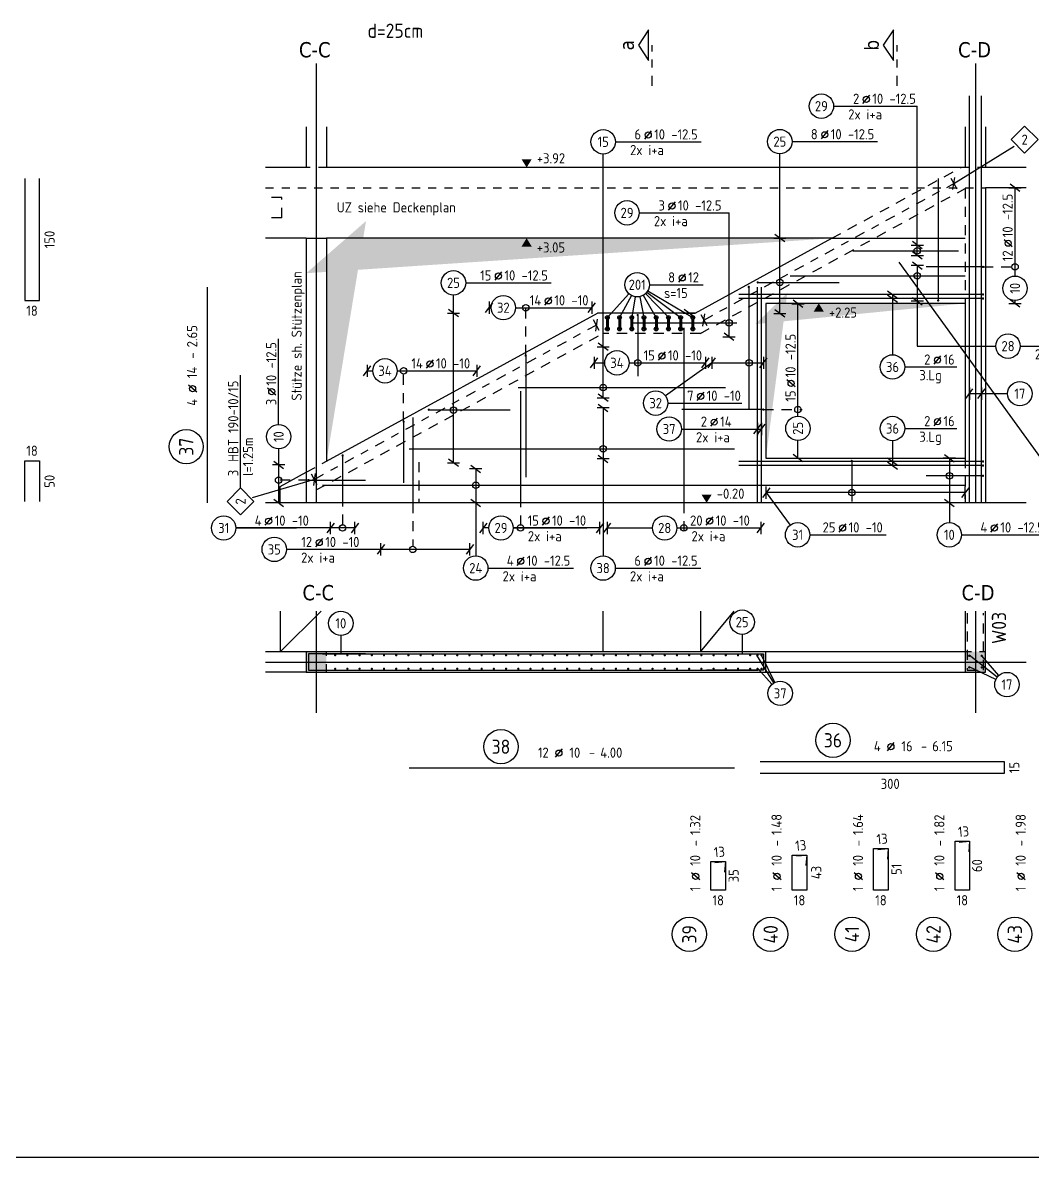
# Model space of a CAD drawing. Extents: x 399 to 532, y -4 to 185.
# Drawn here: x 444.34 to 456.75, y 22.05 to 35.99 of the extents above; entities that cross this region are included whole.
import ezdxf
from ezdxf.enums import TextEntityAlignment as Align

# ---------------------------------------------------------------- set-up
doc = ezdxf.new("R2010")
doc.units = 0
doc.header["$LTSCALE"] = 0.5
doc.header["$MEASUREMENT"] = 0
for name, pattern in [('AUSGEZOGEN', [1000.01, 1000, 0.01]), ('DASHDOTSMALL', [1.05, 0.5, -0.25, 0.05, -0.25]), ('DOT', [0.175, 0.05, -0.125]), ('HIDDEN', [0.375, 0.25, -0.125]), ('STRICHPUNKT2', [0.55, 0.25, -0.125, 0.05, -0.125]), ('VERDECKT', [0.375, 0.25, -0.125])]:
    doc.linetypes.add(name, pattern=pattern)
for name, color, linetype in [('0_H10', 13, 'CONTINUOUS'), ('ACHSEN', 7, 'CONTINUOUS'), ('AFU', 9, 'CONTINUOUS'), ('BET-ANS', 7, 'CONTINUOUS'), ('BETON', 7, 'CONTINUOUS'), ('Decke', 7, 'CONTINUOUS'), ('DRUEBER', 7, 'CONTINUOUS'), ('HBT', 7, 'CONTINUOUS'), ('koten', 7, 'CONTINUOUS'), ('MASSE', 7, 'CONTINUOUS'), ('RND', 7, 'CONTINUOUS'), ('SCHATTEN', 253, 'CONTINUOUS'), ('SCHNITTE', 7, 'CONTINUOUS'), ('Sturz', 7, 'CONTINUOUS'), ('TEXT', 7, 'CONTINUOUS'), ('Treppe', 7, 'CONTINUOUS'), ('UZ', 7, 'CONTINUOUS'), ('VERDECKT', 7, 'CONTINUOUS')]:
    doc.layers.add(name, color=color, linetype=linetype)
doc.layers.add('ANSICHTSFENSTER', color=7, linetype='CONTINUOUS', plot=False)
doc.styles.add('HELV', font='tahoma.ttf')
doc.styles.get("Standard").update_dxf_attribs({"font": 'iso'})
doc.styles.add('TXT', font='isocp.shx')
doc.linetypes.add('AFU_50K', pattern='A,0.15,["/",Standard,S=0.2,R=0,X=-0.01,Y=-0.1],0.07,["/",Standard,S=0.2,R=0,X=-0.01,Y=-0.1],0.15', length=0.37)
doc.linetypes.add('AFU_50L', pattern='A,0.75,["/",Standard,S=0.2,R=0,X=-0.01,Y=-0.1],0.07,["/",Standard,S=0.2,R=0,X=-0.01,Y=-0.1],0.75', length=1.57)

# ---------------------------------------------------------------- blocks, each defined once
blk = doc.blocks.new('okrd_u')
at = {"layer": 'koten', "color": 7, "linetype": 'Continuous'}
blk.add_solid([(-0.125, -0.202), (0.125, -0.202), (0, 0)], dxfattribs=at)
at = {"layer": 'koten', "style": 'TXT'}
blk.add_attdef('OKRD', (0.25, -0.35), '', height=0.25, dxfattribs=at)
blk = doc.blocks.new('okrd_o')
at = {"layer": 'koten', "color": 7, "linetype": 'Continuous'}
blk.add_solid([(-0.125, 0.202), (0.125, 0.202), (0, 0)], dxfattribs=at)
at = {"layer": 'koten', "style": 'TXT'}
blk.add_attdef('OKRD', (0.25, 0.1), '', height=0.25, dxfattribs=at)
blk = doc.blocks.new('SCHN-2')
at = {"layer": 'SCHNITTE', "color": 6, "linetype": 'Continuous'}
blk.add_lwpolyline([(0.378, 0.088), (0, 0.34), (-0.378, 0.088)], close=True, dxfattribs=at)
at = {"layer": 'SCHNITTE', "color": 1, "linetype": 'DASHDOTSMALL', "style": 'HELV'}
blk.add_attdef('SCHN-2', text='', height=0.35, dxfattribs=at).set_placement((0, 0.45), align=Align.CENTER)
blk = doc.blocks.new('lei_gre')
at = {"layer": 'RND', "color": 7, "linetype": 'Continuous'}
for p, q in [((-0.09, -0.12), (0.09, 0.12)), ((0, 0.15), (0, -0.15))]:
    blk.add_line(p, q, dxfattribs=at)
blk = doc.blocks.new('RND_HIN')
at = {"layer": 'RND', "color": 7, "linetype": 'Continuous'}
blk.add_circle((0, 0), 0.3, dxfattribs=at)
at = {"layer": 'RND', "color": 7, "linetype": 'Continuous', "style": 'TXT'}
blk.add_attdef('POSI', text='', height=0.25, dxfattribs=at).set_placement((0, 0), align=Align.MIDDLE)
blk = doc.blocks.new('RND_LEI')
at = {"layer": 'RND', "color": 7, "linetype": 'Continuous'}
blk.add_line((1.022, 0.066), (1.19, 0.27), dxfattribs=at)
for centre, radius in [((0, 0), 0.3), ((1.106, 0.168), 0.075)]:
    blk.add_circle(centre, radius, dxfattribs=at)
at = {"layer": 'RND', "color": 7, "linetype": 'Continuous', "style": 'TXT'}
blk.add_attdef('ANZ', text='', height=0.25, dxfattribs=at).set_placement((0.931, 0.057), align=Align.RIGHT)
for tag, p in [('DUM', (1.253, 0.057)), ('ABSTD', (1.674, 0.057)), ('POSTXT', (0.374, -0.327))]:
    blk.add_attdef(tag, p, '', height=0.25, dxfattribs=at)
blk.add_attdef('POSL', text='', height=0.25, dxfattribs=at).set_placement((0, 0), align=Align.MIDDLE)
blk = doc.blocks.new('RND_AUSZ')
at = {"layer": 'RND', "color": 7, "linetype": 'Continuous'}
blk.add_line((1.341, 0.262), (1.509, 0.466), dxfattribs=at)
at = {"layer": 'RND', "color": 1, "linetype": 'Continuous'}
blk.add_circle((0, 0.52), 0.42, dxfattribs=at)
at = {"layer": 'RND', "color": 7, "linetype": 'Continuous'}
blk.add_circle((1.425, 0.364), 0.075, dxfattribs=at)
at = {"layer": 'RND', "color": 7, "linetype": 'Continuous', "style": 'TXT'}
blk.add_text('-', height=0.25, dxfattribs=at).set_placement((2.163, 0.25))
at = {"layer": 'RND', "color": 1, "linetype": 'Continuous', "style": 'TXT'}
blk.add_attdef('POS', text='', height=0.35, dxfattribs=at).set_placement((0, 0.52), align=Align.MIDDLE)
at = {"layer": 'RND', "color": 7, "linetype": 'Continuous', "style": 'TXT'}
for tag, p in [('WIEOFT', (-0.536, 0.25)), ('STK', (1.174, 0.25))]:
    blk.add_attdef(tag, text='', height=0.25, dxfattribs=at).set_placement(p, align=Align.RIGHT)
for tag, p in [('DS', (1.683, 0.25)), ('LANG', (2.441, 0.25)), ('TEXT', (3.669, 0.25))]:
    blk.add_attdef(tag, p, '', height=0.25, dxfattribs=at)
blk = doc.blocks.new('HBT_LEI')
at = {"layer": 'HBT', "color": 7, "linetype": 'Continuous'}
blk.add_lwpolyline([(-0.33, 0), (0, 0.33), (0.33, 0), (0, -0.33)], close=True, dxfattribs=at)
at = {"layer": 'HBT', "color": 7, "linetype": 'Continuous', "style": 'TXT'}
blk.add_attdef('STKH', text='', height=0.25, dxfattribs=at).set_placement((0.776, 0.055), align=Align.RIGHT)
at = {"layer": 'HBT', "style": 'TXT'}
for tag, p in [('ARTH', (0.973, 0.055)), ('TEXTH', (0.415, -0.309))]:
    blk.add_attdef(tag, p, '', height=0.25, dxfattribs=at)
at = {"layer": 'HBT', "color": 7, "linetype": 'Continuous', "style": 'TXT'}
blk.add_attdef('POSH', text='', height=0.25, dxfattribs=at).set_placement((0, -0.126), align=Align.CENTER)

msp = doc.modelspace()

# ---------------------------------------------------------------- hatches: boundary and pattern name
at = {"layer": '0_H10', "linetype": 'AUSGEZOGEN'}
h = msp.add_hatch(color=256, dxfattribs=at)
h.paths.add_polyline_path([(455.9211, 28.0131), (456.1711, 28.0131), (456.1711, 28.2631), (455.9211, 28.2631)])
h.paths.add_polyline_path([(447.8211, 28.0131), (448.0711, 28.0131), (448.0711, 28.2631), (447.8211, 28.2631)])
at = {"layer": 'RND', "linetype": 'AUSGEZOGEN'}
h = msp.add_hatch(dxfattribs=at)
h.set_pattern_fill('ANSI32', color=1, scale=0.05, style=0, double=1)
h.set_pattern_definition([(45, (323.393535, 112.581241), (-0.0132582521, 0.0132582521), []), (45, (323.402373, 112.581241), (-0.0132582521, 0.0132582521), [])])
edge = h.paths.add_edge_path()
edge.add_arc((451.523, 32.3696), 0.01, -180, 0, ccw=False)
edge.add_line((451.513, 32.3696), (451.513, 32.3687))
edge.add_arc((451.523, 32.3695), 0.01, -4.63522, 184.63522, ccw=False)
edge.add_line((451.533, 32.3687), (451.533, 32.3696))
edge = h.paths.add_edge_path()
edge.add_arc((451.523, 32.3695), 0.01, 355.36478, 544.63522)
edge.add_line((451.513, 32.3687), (451.513, 32.2504))
edge.add_arc((451.523, 32.2296), 0.0231, 64.36999, 115.63001, ccw=False)
edge.add_line((451.533, 32.2504), (451.533, 32.3687))
edge = h.paths.add_edge_path()
edge.add_arc((451.523, 32.2296), 0.0231, 64.36999, 115.63001)
edge.add_line((451.513, 32.2504), (451.513, 32.2296))
edge.add_arc((451.523, 32.2296), 0.01, 0, 180, ccw=False)
edge.add_line((451.533, 32.2296), (451.533, 32.2504))
h = msp.add_hatch(dxfattribs=at)
h.set_pattern_fill('ANSI32', color=1, scale=0.05, style=0, double=1)
h.set_pattern_definition([(45, (323.543535, 112.581241), (-0.0132582521, 0.0132582521), []), (45, (323.552373, 112.581241), (-0.0132582521, 0.0132582521), [])])
edge = h.paths.add_edge_path()
edge.add_arc((451.673, 32.3696), 0.01, -180, 0, ccw=False)
edge.add_line((451.663, 32.3696), (451.663, 32.3687))
edge.add_arc((451.673, 32.3695), 0.01, -4.63522, 184.63522, ccw=False)
edge.add_line((451.683, 32.3687), (451.683, 32.3696))
edge = h.paths.add_edge_path()
edge.add_arc((451.673, 32.3695), 0.01, 355.36478, 544.63522)
edge.add_line((451.663, 32.3687), (451.663, 32.2504))
edge.add_arc((451.673, 32.2296), 0.0231, 64.36999, 115.63001, ccw=False)
edge.add_line((451.683, 32.2504), (451.683, 32.3687))
edge = h.paths.add_edge_path()
edge.add_arc((451.673, 32.2296), 0.0231, 64.36999, 115.63001)
edge.add_line((451.663, 32.2504), (451.663, 32.2296))
edge.add_arc((451.673, 32.2296), 0.01, 0, 180, ccw=False)
edge.add_line((451.683, 32.2296), (451.683, 32.2504))
h = msp.add_hatch(dxfattribs=at)
h.set_pattern_fill('ANSI32', color=1, scale=0.05, style=0, double=1)
h.set_pattern_definition([(45, (323.693535, 112.581241), (-0.0132582521, 0.0132582521), []), (45, (323.702373, 112.581241), (-0.0132582521, 0.0132582521), [])])
edge = h.paths.add_edge_path()
edge.add_arc((451.823, 32.3696), 0.01, -180, 0, ccw=False)
edge.add_line((451.813, 32.3696), (451.813, 32.3687))
edge.add_arc((451.823, 32.3695), 0.01, -4.63522, 184.63522, ccw=False)
edge.add_line((451.833, 32.3687), (451.833, 32.3696))
edge = h.paths.add_edge_path()
edge.add_arc((451.823, 32.3695), 0.01, 355.36478, 544.63522)
edge.add_line((451.813, 32.3687), (451.813, 32.2504))
edge.add_arc((451.823, 32.2296), 0.0231, 64.36999, 115.63001, ccw=False)
edge.add_line((451.833, 32.2504), (451.833, 32.3687))
edge = h.paths.add_edge_path()
edge.add_arc((451.823, 32.2296), 0.0231, 64.36999, 115.63001)
edge.add_line((451.813, 32.2504), (451.813, 32.2296))
edge.add_arc((451.823, 32.2296), 0.01, 0, 180, ccw=False)
edge.add_line((451.833, 32.2296), (451.833, 32.2504))
h = msp.add_hatch(dxfattribs=at)
h.set_pattern_fill('ANSI32', color=1, scale=0.05, style=0, double=1)
h.set_pattern_definition([(45, (323.843535, 112.581241), (-0.0132582521, 0.0132582521), []), (45, (323.852373, 112.581241), (-0.0132582521, 0.0132582521), [])])
edge = h.paths.add_edge_path()
edge.add_arc((451.973, 32.3696), 0.01, -180, 0, ccw=False)
edge.add_line((451.963, 32.3696), (451.963, 32.3687))
edge.add_arc((451.973, 32.3695), 0.01, -4.63522, 184.63522, ccw=False)
edge.add_line((451.983, 32.3687), (451.983, 32.3696))
edge = h.paths.add_edge_path()
edge.add_arc((451.973, 32.3695), 0.01, 355.36478, 544.63522)
edge.add_line((451.963, 32.3687), (451.963, 32.2504))
edge.add_arc((451.973, 32.2296), 0.0231, 64.36999, 115.63001, ccw=False)
edge.add_line((451.983, 32.2504), (451.983, 32.3687))
edge = h.paths.add_edge_path()
edge.add_arc((451.973, 32.2296), 0.0231, 64.36999, 115.63001)
edge.add_line((451.963, 32.2504), (451.963, 32.2296))
edge.add_arc((451.973, 32.2296), 0.01, 0, 180, ccw=False)
edge.add_line((451.983, 32.2296), (451.983, 32.2504))
h = msp.add_hatch(dxfattribs=at)
h.set_pattern_fill('ANSI32', color=1, scale=0.05, style=0, double=1)
h.set_pattern_definition([(45, (323.993535, 112.581241), (-0.0132582521, 0.0132582521), []), (45, (324.002373, 112.581241), (-0.0132582521, 0.0132582521), [])])
edge = h.paths.add_edge_path()
edge.add_arc((452.123, 32.3696), 0.01, -180, 0, ccw=False)
edge.add_line((452.113, 32.3696), (452.113, 32.3687))
edge.add_arc((452.123, 32.3695), 0.01, -4.63522, 184.63522, ccw=False)
edge.add_line((452.133, 32.3687), (452.133, 32.3696))
edge = h.paths.add_edge_path()
edge.add_arc((452.123, 32.3695), 0.01, 355.36478, 544.63522)
edge.add_line((452.113, 32.3687), (452.113, 32.2504))
edge.add_arc((452.123, 32.2296), 0.0231, 64.36999, 115.63001, ccw=False)
edge.add_line((452.133, 32.2504), (452.133, 32.3687))
edge = h.paths.add_edge_path()
edge.add_arc((452.123, 32.2296), 0.0231, 64.36999, 115.63001)
edge.add_line((452.113, 32.2504), (452.113, 32.2296))
edge.add_arc((452.123, 32.2296), 0.01, 0, 180, ccw=False)
edge.add_line((452.133, 32.2296), (452.133, 32.2504))
h = msp.add_hatch(dxfattribs=at)
h.set_pattern_fill('ANSI32', color=1, scale=0.05, style=0, double=1)
h.set_pattern_definition([(45, (324.143535, 112.581241), (-0.0132582521, 0.0132582521), []), (45, (324.152373, 112.581241), (-0.0132582521, 0.0132582521), [])])
edge = h.paths.add_edge_path()
edge.add_arc((452.273, 32.3696), 0.01, -180, 0, ccw=False)
edge.add_line((452.263, 32.3696), (452.263, 32.3687))
edge.add_arc((452.273, 32.3695), 0.01, -4.63522, 184.63522, ccw=False)
edge.add_line((452.283, 32.3687), (452.283, 32.3696))
edge = h.paths.add_edge_path()
edge.add_arc((452.273, 32.3695), 0.01, 355.36478, 544.63522)
edge.add_line((452.263, 32.3687), (452.263, 32.2504))
edge.add_arc((452.273, 32.2296), 0.0231, 64.36999, 115.63001, ccw=False)
edge.add_line((452.283, 32.2504), (452.283, 32.3687))
edge = h.paths.add_edge_path()
edge.add_arc((452.273, 32.2296), 0.0231, 64.36999, 115.63001)
edge.add_line((452.263, 32.2504), (452.263, 32.2296))
edge.add_arc((452.273, 32.2296), 0.01, 0, 180, ccw=False)
edge.add_line((452.283, 32.2296), (452.283, 32.2504))
h = msp.add_hatch(dxfattribs=at)
h.set_pattern_fill('ANSI32', color=1, scale=0.05, style=0, double=1)
h.set_pattern_definition([(45, (324.293535, 112.581241), (-0.0132582521, 0.0132582521), []), (45, (324.302373, 112.581241), (-0.0132582521, 0.0132582521), [])])
edge = h.paths.add_edge_path()
edge.add_arc((452.423, 32.3696), 0.01, -180, 0, ccw=False)
edge.add_line((452.413, 32.3696), (452.413, 32.3687))
edge.add_arc((452.423, 32.3695), 0.01, -4.63522, 184.63522, ccw=False)
edge.add_line((452.433, 32.3687), (452.433, 32.3696))
edge = h.paths.add_edge_path()
edge.add_arc((452.423, 32.3695), 0.01, 355.36478, 544.63522)
edge.add_line((452.413, 32.3687), (452.413, 32.2504))
edge.add_arc((452.423, 32.2296), 0.0231, 64.36999, 115.63001, ccw=False)
edge.add_line((452.433, 32.2504), (452.433, 32.3687))
edge = h.paths.add_edge_path()
edge.add_arc((452.423, 32.2296), 0.0231, 64.36999, 115.63001)
edge.add_line((452.413, 32.2504), (452.413, 32.2296))
edge.add_arc((452.423, 32.2296), 0.01, 0, 180, ccw=False)
edge.add_line((452.433, 32.2296), (452.433, 32.2504))
h = msp.add_hatch(dxfattribs=at)
h.set_pattern_fill('ANSI32', color=1, scale=0.05, style=0, double=1)
h.set_pattern_definition([(45, (324.443535, 112.581241), (-0.0132582521, 0.0132582521), []), (45, (324.452373, 112.581241), (-0.0132582521, 0.0132582521), [])])
edge = h.paths.add_edge_path()
edge.add_arc((452.573, 32.3696), 0.01, -180, 0, ccw=False)
edge.add_line((452.563, 32.3696), (452.563, 32.3687))
edge.add_arc((452.573, 32.3695), 0.01, -4.63522, 184.63522, ccw=False)
edge.add_line((452.583, 32.3687), (452.583, 32.3696))
edge = h.paths.add_edge_path()
edge.add_arc((452.573, 32.3695), 0.01, 355.36478, 544.63522)
edge.add_line((452.563, 32.3687), (452.563, 32.2504))
edge.add_arc((452.573, 32.2296), 0.0231, 64.36999, 115.63001, ccw=False)
edge.add_line((452.583, 32.2504), (452.583, 32.3687))
edge = h.paths.add_edge_path()
edge.add_arc((452.573, 32.2296), 0.0231, 64.36999, 115.63001)
edge.add_line((452.563, 32.2504), (452.563, 32.2296))
edge.add_arc((452.573, 32.2296), 0.01, 0, 180, ccw=False)
edge.add_line((452.583, 32.2296), (452.583, 32.2504))

# ---------------------------------------------------------------- linework, layer by layer
at = {"layer": 'ACHSEN', "color": 140, "linetype": 'AUSGEZOGEN'}
for p, q in [((447.9461, 35.4916), (447.9461, 30.0933)), ((456.0461, 35.4916), (456.0461, 30.0933)), ((447.9461, 28.7631), (447.9461, 27.5131)), ((456.0461, 28.7631), (456.0461, 27.5131)), ((447.3211, 28.1381), (456.6711, 28.1381))]:
    msp.add_line(p, q, dxfattribs=at)
at = {"layer": 'AFU', "linetype": 'AFU_50K'}
msp.add_line((447.8211, 33.3433), (448.0711, 33.3433), dxfattribs=at)
at = {"layer": 'AFU', "linetype": 'AFU_50L'}
msp.add_line((454.2823, 33.3433), (455.9211, 33.3433), dxfattribs=at)
at = {"layer": 'ANSICHTSFENSTER', "color": 2, "linetype": 'AUSGEZOGEN'}
msp.add_lwpolyline([(415.629, 22.0535), (484.7996, 22.0535), (484.7996, 63.6035), (415.629, 63.6035)], close=True, dxfattribs=at)
at = {"layer": 'BET-ANS'}
for p, q in [((447.5011, 28.7631), (447.5011, 28.2631)), ((451.4661, 28.7631), (451.4661, 28.2631)), ((452.6661, 28.7631), (452.6661, 28.2631))]:
    msp.add_line(p, q, dxfattribs=at)
at = {"layer": 'BETON', "color": 6, "linetype": 'AUSGEZOGEN'}
for p, q in [((447.8211, 34.7133), (447.8211, 34.2133)), ((448.0711, 34.7133), (448.0711, 34.2133)), ((455.9211, 34.7133), (455.9211, 34.2133)), ((456.1711, 34.7133), (456.1711, 34.2133)), ((447.8211, 34.2133), (447.3211, 34.2133)), ((455.9211, 34.2133), (448.0711, 34.2133)), ((456.6711, 34.2133), (456.1711, 34.2133)), ((456.6711, 33.9633), (456.1711, 33.9633)), ((456.1711, 33.9633), (456.1711, 30.0933)), ((447.8211, 33.3433), (447.3211, 33.3433)), ((447.8211, 33.3433), (447.8211, 30.0933)), ((454.2823, 33.3433), (448.0711, 33.3433)), ((448.0711, 33.3433), (448.0711, 30.6046)), ((452.6022, 32.4233), (454.2823, 33.3433)), ((448.0711, 30.6046), (451.4023, 32.4233)), ((452.6022, 32.4233), (451.4023, 32.4233))]:
    msp.add_line(p, q, dxfattribs=at)
at = {"layer": 'BETON', "color": 7, "linetype": 'AUSGEZOGEN'}
msp.add_line((453.4711, 32.5433), (453.4711, 30.6433), dxfattribs=at)
at = {"layer": 'BETON', "color": 6, "linetype": 'ByBlock', "flags": 128}
msp.add_lwpolyline([(455.9211, 28.7631), (455.9211, 28.0131), (456.1711, 28.0131), (456.1711, 28.7631)], dxfattribs=at)
msp.add_lwpolyline([(447.8211, 28.0131), (453.4711, 28.0131), (453.4711, 28.2631), (447.8211, 28.2631)], close=True, dxfattribs=at)
at = {"layer": 'Decke', "linetype": 'Continuous'}
for p, q in [((455.9211, 32.5433), (453.4711, 32.5433)), ((455.9211, 32.5433), (455.9211, 30.6433)), ((447.5011, 30.2934), (447.8211, 30.4681)), ((447.5011, 30.0933), (447.5011, 30.2934)), ((456.6711, 30.0933), (447.3211, 30.0933))]:
    msp.add_line(p, q, dxfattribs=at)
at = {"layer": 'Decke', "color": 7, "linetype": 'AUSGEZOGEN'}
msp.add_lwpolyline([(455.9211, 28.7631), (455.9211, 28.2631), (447.3211, 28.2631)], dxfattribs=at)
at = {"layer": 'DRUEBER', "color": 7, "linetype": 'DOT'}
for p, q in [((448.0711, 34.2133), (447.8211, 34.2133)), ((456.1711, 34.2133), (455.9211, 34.2133)), ((447.3211, 33.9633), (456.1711, 33.9633))]:
    msp.add_line(p, q, dxfattribs=at)
at = {"layer": 'DRUEBER', "color": 7, "linetype": 'HIDDEN', "flags": 128}
for points in [[(447.8211, 28.0131), (448.0711, 28.0131), (448.0711, 28.2631), (447.8211, 28.2631)], [(455.9211, 28.0131), (456.1711, 28.0131), (456.1711, 28.2631), (455.9211, 28.2631)]]:
    msp.add_lwpolyline(points, close=True, dxfattribs=at)
at = {"layer": 'HBT', "color": 7, "linetype": 'AUSGEZOGEN'}
for p, q in [((455.7806, 34.0162), (456.5235, 34.4764)), ((447.0153, 30.2762), (447.0153, 31.663)), ((447.9227, 30.3809), (447.159, 30.1543))]:
    msp.add_line(p, q, dxfattribs=at)
at = {"layer": 'HBT', "color": 6, "linetype": 'STRICHPUNKT2'}
for p, q in [((452.7086, 32.3392), (455.7806, 34.0162)), ((451.388, 32.2767), (447.9227, 30.3809))]:
    msp.add_line(p, q, dxfattribs=at)
at = {"layer": 'MASSE', "color": 7, "linetype": 'AUSGEZOGEN'}
msp.add_line((453.4711, 30.6433), (455.9211, 30.6433), dxfattribs=at)
at = {"layer": 'RND', "color": 7, "linetype": 'AUSGEZOGEN'}
for p, q in [((454.3029, 34.9662), (455.3317, 34.9662)), ((455.3317, 33.2586), (455.3317, 34.9662)), ((451.6218, 34.5285), (452.6743, 34.5285)), ((453.7921, 34.5308), (454.8446, 34.5308)), ((451.4718, 32.0086), (451.4718, 34.3785)), ((453.6421, 33.3433), (453.6421, 34.3808)), ((456.5325, 32.8792), (456.5325, 33.9633)), ((451.9146, 33.6556), (453.0186, 33.6556)), ((453.0186, 32.4233), (453.0186, 33.6556)), ((453.6421, 32.4208), (453.6421, 33.3433)), ((455.3317, 33.1336), (455.3317, 33.2586)), ((455.3317, 33.0086), (455.3317, 32.571)), ((449.7818, 32.796), (450.8343, 32.796)), ((452.0395, 32.7725), (452.6995, 32.7725)), ((449.6318, 32.4214), (449.6318, 32.646)), ((450.0708, 32.4906), (450.0945, 32.4906)), ((450.3945, 32.4906), (451.3334, 32.4906)), ((453.8649, 31.1583), (453.8649, 32.5361)), ((455.3317, 32.571), (455.3317, 32.0185)), ((456.5325, 32.5441), (456.5325, 32.5792)), ((449.6318, 30.5863), (449.6318, 32.4214)), ((453.0186, 32.1336), (453.0186, 32.4233)), ((447.4833, 31.0563), (447.4833, 32.1088)), ((451.4718, 31.3836), (451.4718, 32.0086)), ((455.3317, 32.0185), (456.2967, 32.0185)), ((456.5967, 32.0185), (457.6492, 32.0185)), ((451.3617, 31.8135), (451.4906, 31.8135)), ((451.7906, 31.8135), (452.7302, 31.8135)), ((452.8059, 31.8135), (452.2385, 31.4059)), ((452.8059, 31.8135), (453.4434, 31.8135)), ((448.5715, 31.7154), (448.6402, 31.7154)), ((448.9402, 31.7154), (449.9195, 31.7154)), ((455.1769, 31.7628), (455.8169, 31.7628)), ((451.4706, 31.2586), (451.4706, 30.6336)), ((452.2666, 31.3183), (453.1747, 31.3183)), ((452.4323, 31.0003), (453.4171, 31.0003)), ((455.1769, 31.0061), (455.8169, 31.0061)), ((453.8649, 30.6433), (453.8649, 30.8583)), ((447.4833, 30.7563), (447.4833, 30.5621)), ((447.4833, 30.5621), (447.4833, 30.0933)), ((451.4706, 30.6336), (451.4706, 29.4417)), ((455.7258, 30.6433), (455.7258, 30.0933)), ((449.9053, 30.5092), (449.9053, 30.0933)), ((455.9211, 30.2184), (453.4734, 30.2184)), ((453.4734, 30.2184), (453.771, 29.8206)), ((449.9053, 30.0933), (449.9053, 29.4417)), ((455.7258, 30.0933), (455.7258, 29.8505)), ((448.1195, 29.7843), (446.958, 29.7843)), ((446.958, 29.7843), (447.701, 29.7843)), ((448.4179, 29.7843), (448.1195, 29.7843)), ((450.0657, 29.7847), (449.9986, 29.7847)), ((451.4321, 29.7847), (450.3657, 29.7847)), ((450.3657, 29.7847), (451.272, 29.7847)), ((451.5199, 29.7847), (452.0772, 29.7847)), ((452.3772, 29.7847), (453.4083, 29.7847)), ((454.0108, 29.7005), (454.9471, 29.7005)), ((455.8758, 29.7005), (456.9283, 29.7005)), ((448.7406, 29.5214), (447.5794, 29.5214)), ((449.8324, 29.5214), (448.7406, 29.5214)), ((450.0553, 29.2917), (451.1078, 29.2917)), ((451.6206, 29.2917), (452.6731, 29.2917))]:
    msp.add_line(p, q, dxfattribs=at)
at = {"layer": 'RND', "color": 102, "linetype": 'VERDECKT'}
for p, q in [((456.1393, 32.9916), (456.5825, 32.9916)), ((450.5195, 31.9099), (450.5195, 32.5406)), ((449.0195, 31.091), (449.0195, 31.7654)), ((453.4393, 31.2387), (453.9149, 31.2387)), ((447.8512, 30.372), (447.4333, 30.372)), ((448.2695, 30.1751), (448.2695, 29.7343)), ((450.4545, 30.1642), (450.4545, 29.7347)), ((449.1306, 30.0933), (449.1306, 29.5518)), ((452.4628, 30.0933), (452.4628, 29.7347))]:
    msp.add_line(p, q, dxfattribs=at)
at = {"layer": 'RND', "color": 102, "linetype": 'AUSGEZOGEN'}
for p, q in [((451.7886, 32.6615), (451.523, 32.3696)), ((451.8185, 32.6404), (451.673, 32.3696)), ((451.8651, 32.6245), (451.8238, 32.3745)), ((451.92, 32.6256), (451.973, 32.3696)), ((451.9647, 32.6427), (452.1205, 32.3739)), ((451.9936, 32.6645), (452.278, 32.3696)), ((452.0092, 32.6821), (452.419, 32.3726)), ((452.0188, 32.6963), (452.573, 32.3696)), ((455.0269, 32.6535), (455.0269, 31.9128)), ((455.9711, 31.4348), (456.4418, 31.4348)), ((455.0269, 30.8561), (455.0269, 30.5514)), ((448.248, 28.4634), (448.248, 28.2381)), ((453.1794, 28.4779), (453.1794, 28.2381)), ((453.5684, 27.8815), (453.3612, 28.2215)), ((453.5807, 27.8882), (453.4213, 28.2152)), ((456.3149, 27.953), (455.9691, 28.2216)), ((456.3344, 27.9737), (456.1232, 28.2146)), ((453.5461, 27.8649), (453.3752, 28.0547)), ((456.2976, 27.9247), (455.9691, 28.079))]:
    msp.add_line(p, q, dxfattribs=at)
at = {"layer": 'RND', "color": 102, "linetype": 'HIDDEN'}
msp.add_line((449.2063, 30.5933), (449.2063, 30.0933), dxfattribs=at)
at = {"layer": 'RND', "color": 1, "linetype": 'AUSGEZOGEN'}
for points in [[(455.9711, 30.0933), (455.9711, 35.0933)], [(456.1211, 30.0933), (456.1211, 35.0933)], [(444.3627, 34.0783), (444.3627, 32.5783), (444.5427, 32.5783), (444.5427, 34.0783)], [(455.5879, 34.0783), (455.5879, 32.5783)], [(454.5393, 33.1902), (455.8393, 33.1902)], [(456.1393, 32.9916), (455.4393, 32.9916)], [(453.3705, 32.8015), (454.3705, 32.8015)], [(453.7711, 32.8836), (455.9211, 32.8836)], [(446.6078, 30.0933), (446.6078, 32.7433)], [(456.1393, 32.6535), (453.1393, 32.6535)], [(453.2604, 32.7535), (453.2604, 31.2535)], [(453.3671, 30.0933), (453.3671, 32.7433)], [(453.4171, 30.0933), (453.4171, 32.7433)], [(456.1393, 32.6035), (453.1393, 32.6035)], [(451.513, 32.3696), (451.513, 32.2296)], [(451.533, 32.3696), (451.533, 32.2296)], [(451.663, 32.3696), (451.663, 32.2296)], [(451.683, 32.3696), (451.683, 32.2296)], [(451.813, 32.3696), (451.813, 32.2296)], [(451.833, 32.3696), (451.833, 32.2296)], [(451.8955, 32.4013), (451.8955, 31.6513)], [(451.963, 32.3696), (451.963, 32.2296)], [(451.983, 32.3696), (451.983, 32.2296)], [(452.113, 32.3696), (452.113, 32.2296)], [(452.133, 32.3696), (452.133, 32.2296)], [(452.263, 32.3696), (452.263, 32.2296)], [(452.283, 32.3696), (452.283, 32.2296)], [(452.413, 32.3696), (452.413, 32.2296)], [(452.433, 32.3696), (452.433, 32.2296)], [(452.563, 32.3696), (452.563, 32.2296)], [(452.583, 32.3696), (452.583, 32.2296)], [(451.8147, 32.3051), (453.1147, 32.3051)], [(452.4628, 32.2433), (452.4628, 30.0933)], [(450.5195, 31.9099), (450.5195, 30.4099)], [(450.4259, 31.5086), (452.9759, 31.5086)], [(450.4545, 31.4642), (450.4545, 30.1642)], [(449.3291, 31.2372), (450.3291, 31.2372)], [(453.4393, 31.2387), (452.4393, 31.2387)], [(449.0195, 31.091), (449.0195, 30.341)], [(449.1306, 31.1433), (449.1306, 30.0933)], [(448.2695, 30.6751), (448.2695, 30.1751)], [(449.086, 30.7586), (453.086, 30.7586)], [(444.3631, 30.1083), (444.3631, 30.6083), (444.5431, 30.6083), (444.5431, 30.1083)], [(456.1393, 30.6014), (453.1393, 30.6014)], [(456.1393, 30.5514), (453.1393, 30.5514)], [(454.526, 30.6083), (454.526, 30.1083)], [(456.1393, 30.4259), (455.4393, 30.4259)], [(447.8512, 30.372), (448.5512, 30.372)], [(448.0211, 30.3088), (455.9211, 30.3088)], [(448.5511, 28.2381), (447.8511, 28.2381), (447.8511, 28.0381), (448.5511, 28.0381)], [(448.0211, 28.2381), (453.3732, 28.2381)], [(452.7411, 28.2381), (453.4411, 28.2381), (453.4411, 28.0381), (452.7411, 28.0381)], [(448.0211, 28.0381), (453.3717, 28.0381)], [(453.3989, 26.9164), (456.3989, 26.9164), (456.3989, 26.7664), (453.3989, 26.7664)], [(449.086, 26.8375), (453.086, 26.8375)], [(455.8456, 25.9254), (455.9751, 25.9367), (455.9751, 25.3367), (455.7951, 25.3367), (455.7951, 25.9367), (455.9751, 25.9367), (455.9638, 25.8072)], [(454.8456, 25.8354), (454.9751, 25.8467), (454.9751, 25.3367), (454.7951, 25.3367), (454.7951, 25.8467), (454.9751, 25.8467), (454.9638, 25.7172)], [(452.8456, 25.6754), (452.9751, 25.6867), (452.9751, 25.3367), (452.7951, 25.3367), (452.7951, 25.6867), (452.9751, 25.6867), (452.9638, 25.5572)], [(453.8456, 25.7554), (453.9751, 25.7667), (453.9751, 25.3367), (453.7951, 25.3367), (453.7951, 25.7667), (453.9751, 25.7667), (453.9638, 25.6372)]]:
    msp.add_lwpolyline(points, dxfattribs=at)
at = {"layer": 'RND', "color": 102, "linetype": 'AUSGEZOGEN'}
msp.add_lwpolyline([(458.8879, 27.8291), (455.1102, 33.0483)], dxfattribs=at)
at = {"layer": 'RND', "color": 7, "linetype": 'AUSGEZOGEN'}
for points, const_width in [([(456.1463, 32.9916, -1), (456.1323, 32.9916, -1)], 0.014), ([(453.2534, 32.7465, 1), (453.2674, 32.7465, 1)], 0.014), ([(453.3635, 32.8015, 1), (453.3775, 32.8015, 1)], 0.014), ([(456.1463, 32.6535, -1), (456.1323, 32.6535, -1)], 0.014), ([(456.1463, 32.6035, -1), (456.1323, 32.6035, -1)], 0.014), ([(455.5949, 32.5783, -1), (455.5809, 32.5783, -1)], 0.014), ([(451.518, 32.3696, 1), (451.528, 32.3696, 1)], 0.01), ([(451.668, 32.3696, 1), (451.678, 32.3696, 1)], 0.01), ([(451.818, 32.3696, 1), (451.828, 32.3696, 1)], 0.01), ([(451.8885, 32.4013, 1), (451.9025, 32.4013, 1)], 0.014), ([(451.968, 32.3696, 1), (451.978, 32.3696, 1)], 0.01), ([(452.118, 32.3696, 1), (452.128, 32.3696, 1)], 0.01), ([(452.268, 32.3696, 1), (452.278, 32.3696, 1)], 0.01), ([(452.418, 32.3696, 1), (452.428, 32.3696, 1)], 0.01), ([(452.568, 32.3696, 1), (452.578, 32.3696, 1)], 0.01), ([(451.518, 32.2296, 1), (451.528, 32.2296, 1)], 0.01), ([(451.668, 32.2296, 1), (451.678, 32.2296, 1)], 0.01), ([(451.818, 32.2296, 1), (451.828, 32.2296, 1)], 0.01), ([(451.968, 32.2296, 1), (451.978, 32.2296, 1)], 0.01), ([(452.118, 32.2296, 1), (452.128, 32.2296, 1)], 0.01), ([(452.268, 32.2296, 1), (452.278, 32.2296, 1)], 0.01), ([(452.418, 32.2296, 1), (452.428, 32.2296, 1)], 0.01), ([(452.568, 32.2296, 1), (452.578, 32.2296, 1)], 0.01), ([(450.5125, 31.9029, 1), (450.5265, 31.9029, 1)], 0.014), ([(449.3221, 31.2372, 1), (449.3361, 31.2372, 1)], 0.014), ([(453.4463, 31.2387, -1), (453.4323, 31.2387, -1)], 0.014), ([(449.0265, 31.091, -1), (449.0125, 31.091, -1)], 0.014), ([(448.2765, 30.6751, -1), (448.2625, 30.6751, -1)], 0.014), ([(454.533, 30.6083, -1), (454.519, 30.6083, -1)], 0.014), ([(456.1463, 30.6014, -1), (456.1323, 30.6014, -1)], 0.014), ([(456.1463, 30.5514, -1), (456.1323, 30.5514, -1)], 0.014), ([(447.8442, 30.372, 1), (447.8582, 30.372, 1)], 0.014), ([(456.1463, 30.4259, -1), (456.1323, 30.4259, -1)], 0.014), ([(448.1782, 28.2145, -1), (448.1782, 28.2285, -1)], 0.014), ([(448.3282, 28.2145, -1), (448.3282, 28.2285, -1)], 0.014), ([(448.4782, 28.2145, -1), (448.4782, 28.2285, -1)], 0.014), ([(448.6282, 28.2145, -1), (448.6282, 28.2285, -1)], 0.014), ([(448.7782, 28.2145, -1), (448.7782, 28.2285, -1)], 0.014), ([(448.9282, 28.2145, -1), (448.9282, 28.2285, -1)], 0.014), ([(449.0782, 28.2145, -1), (449.0782, 28.2285, -1)], 0.014), ([(449.2282, 28.2145, -1), (449.2282, 28.2285, -1)], 0.014), ([(449.3782, 28.2145, -1), (449.3782, 28.2285, -1)], 0.014), ([(449.5282, 28.2145, -1), (449.5282, 28.2285, -1)], 0.014), ([(449.6782, 28.2145, -1), (449.6782, 28.2285, -1)], 0.014), ([(449.8282, 28.2145, -1), (449.8282, 28.2285, -1)], 0.014), ([(449.9782, 28.2145, -1), (449.9782, 28.2285, -1)], 0.014), ([(450.1282, 28.2145, -1), (450.1282, 28.2285, -1)], 0.014), ([(450.2782, 28.2145, -1), (450.2782, 28.2285, -1)], 0.014), ([(450.4282, 28.2145, -1), (450.4282, 28.2285, -1)], 0.014), ([(450.5782, 28.2145, -1), (450.5782, 28.2285, -1)], 0.014), ([(450.7282, 28.2145, -1), (450.7282, 28.2285, -1)], 0.014), ([(450.8782, 28.2145, -1), (450.8782, 28.2285, -1)], 0.014), ([(451.0282, 28.2145, -1), (451.0282, 28.2285, -1)], 0.014), ([(451.1782, 28.2145, -1), (451.1782, 28.2285, -1)], 0.014), ([(451.3282, 28.2145, -1), (451.3282, 28.2285, -1)], 0.014), ([(451.4782, 28.2145, -1), (451.4782, 28.2285, -1)], 0.014), ([(451.6282, 28.2145, -1), (451.6282, 28.2285, -1)], 0.014), ([(451.7782, 28.2145, -1), (451.7782, 28.2285, -1)], 0.014), ([(451.9282, 28.2145, -1), (451.9282, 28.2285, -1)], 0.014), ([(452.0782, 28.2145, -1), (452.0782, 28.2285, -1)], 0.014), ([(452.2282, 28.2145, -1), (452.2282, 28.2285, -1)], 0.014), ([(452.3782, 28.2145, -1), (452.3782, 28.2285, -1)], 0.014), ([(452.5282, 28.2145, -1), (452.5282, 28.2285, -1)], 0.014), ([(452.6782, 28.2145, -1), (452.6782, 28.2285, -1)], 0.014), ([(452.8282, 28.2145, -1), (452.8282, 28.2285, -1)], 0.014), ([(452.9782, 28.2145, -1), (452.9782, 28.2285, -1)], 0.014), ([(453.1282, 28.2145, -1), (453.1282, 28.2285, -1)], 0.014), ([(453.2782, 28.2145, -1), (453.2782, 28.2285, -1)], 0.014), ([(453.3682, 28.2145, -1), (453.3682, 28.2285, -1)], 0.014), ([(453.4182, 28.2145, -1), (453.4182, 28.2285, -1)], 0.014), ([(455.9691, 28.2076, 1), (455.9691, 28.2216, 1)], 0.014), ([(456.1232, 28.2076, -1), (456.1232, 28.2216, -1)], 0.014), ([(448.1782, 28.0617, 1), (448.1782, 28.0477, 1)], 0.014), ([(448.3282, 28.0617, 1), (448.3282, 28.0477, 1)], 0.014), ([(448.4782, 28.0617, 1), (448.4782, 28.0477, 1)], 0.014), ([(448.6282, 28.0617, 1), (448.6282, 28.0477, 1)], 0.014), ([(448.7782, 28.0617, 1), (448.7782, 28.0477, 1)], 0.014), ([(448.9282, 28.0617, 1), (448.9282, 28.0477, 1)], 0.014), ([(449.0782, 28.0617, 1), (449.0782, 28.0477, 1)], 0.014), ([(449.2282, 28.0617, 1), (449.2282, 28.0477, 1)], 0.014), ([(449.3782, 28.0617, 1), (449.3782, 28.0477, 1)], 0.014), ([(449.5282, 28.0617, 1), (449.5282, 28.0477, 1)], 0.014), ([(449.6782, 28.0617, 1), (449.6782, 28.0477, 1)], 0.014), ([(449.8282, 28.0617, 1), (449.8282, 28.0477, 1)], 0.014), ([(449.9782, 28.0617, 1), (449.9782, 28.0477, 1)], 0.014), ([(450.1282, 28.0617, 1), (450.1282, 28.0477, 1)], 0.014), ([(450.2782, 28.0617, 1), (450.2782, 28.0477, 1)], 0.014), ([(450.4282, 28.0617, 1), (450.4282, 28.0477, 1)], 0.014), ([(450.5782, 28.0617, 1), (450.5782, 28.0477, 1)], 0.014), ([(450.7282, 28.0617, 1), (450.7282, 28.0477, 1)], 0.014), ([(450.8782, 28.0617, 1), (450.8782, 28.0477, 1)], 0.014), ([(451.0282, 28.0617, 1), (451.0282, 28.0477, 1)], 0.014), ([(451.1782, 28.0617, 1), (451.1782, 28.0477, 1)], 0.014), ([(451.3282, 28.0617, 1), (451.3282, 28.0477, 1)], 0.014), ([(451.4782, 28.0617, 1), (451.4782, 28.0477, 1)], 0.014), ([(451.6282, 28.0617, 1), (451.6282, 28.0477, 1)], 0.014), ([(451.7782, 28.0617, 1), (451.7782, 28.0477, 1)], 0.014), ([(451.9282, 28.0617, 1), (451.9282, 28.0477, 1)], 0.014), ([(452.0782, 28.0617, 1), (452.0782, 28.0477, 1)], 0.014), ([(452.2282, 28.0617, 1), (452.2282, 28.0477, 1)], 0.014), ([(452.3782, 28.0617, 1), (452.3782, 28.0477, 1)], 0.014), ([(452.5282, 28.0617, 1), (452.5282, 28.0477, 1)], 0.014), ([(452.6782, 28.0617, 1), (452.6782, 28.0477, 1)], 0.014), ([(452.8282, 28.0617, 1), (452.8282, 28.0477, 1)], 0.014), ([(452.9782, 28.0617, 1), (452.9782, 28.0477, 1)], 0.014), ([(453.1282, 28.0617, 1), (453.1282, 28.0477, 1)], 0.014), ([(453.2782, 28.0617, 1), (453.2782, 28.0477, 1)], 0.014), ([(453.3682, 28.0617, 1), (453.3682, 28.0477, 1)], 0.014), ([(453.4182, 28.0617, 1), (453.4182, 28.0477, 1)], 0.014), ([(455.9691, 28.065, 1), (455.9691, 28.079, 1)], 0.014), ([(456.1232, 28.065, -1), (456.1232, 28.079, -1)], 0.014)]:
    msp.add_lwpolyline(points, format="xyb", close=True, dxfattribs=dict(at, const_width=const_width))
at = {"layer": 'RND', "color": 3, "linetype": 'AUSGEZOGEN'}
msp.add_lwpolyline([(453.7711, 32.8836), (455.9211, 32.8836)], dxfattribs=at)
at = {"layer": 'RND', "color": 102, "linetype": 'HIDDEN'}
msp.add_lwpolyline([(455.9461, 28.7381), (455.9461, 28.0381), (456.1461, 28.0381), (456.1461, 28.7381)], dxfattribs=at)
at = {"layer": 'RND', "color": 7, "linetype": 'AUSGEZOGEN'}
for centre, radius in [((455.3317, 33.1902), 0.04), ((455.3317, 32.8836), 0.04), ((456.5325, 32.9916), 0.04), ((453.6421, 32.8015), 0.04), ((450.5195, 32.4906), 0.04), ((451.523, 32.3696), 0.0231), ((451.673, 32.3696), 0.0231), ((451.823, 32.3696), 0.0231), ((451.973, 32.3696), 0.0231), ((452.123, 32.3696), 0.0231), ((452.273, 32.3696), 0.0231), ((452.423, 32.3696), 0.0231), ((452.573, 32.3696), 0.0231), ((453.0186, 32.3051), 0.04), ((451.523, 32.2296), 0.0231), ((451.673, 32.2296), 0.0231), ((451.823, 32.2296), 0.0231), ((451.973, 32.2296), 0.0231), ((452.123, 32.2296), 0.0231), ((452.273, 32.2296), 0.0231), ((452.423, 32.2296), 0.0231), ((452.573, 32.2296), 0.0231), ((451.8955, 31.8135), 0.04), ((453.2642, 31.8135), 0.04), ((449.0195, 31.7154), 0.04), ((451.4718, 31.5086), 0.04), ((449.6318, 31.2338), 0.04), ((453.8649, 31.2387), 0.04), ((451.4706, 30.7586), 0.04), ((447.4833, 30.372), 0.04), ((455.7258, 30.4259), 0.04), ((449.9053, 30.3088), 0.04), ((454.526, 30.2184), 0.04), ((448.2695, 29.7843), 0.04), ((450.4545, 29.7847), 0.04), ((452.4628, 29.7847), 0.04), ((449.1306, 29.5214), 0.04)]:
    msp.add_circle(centre, radius, dxfattribs=at)
at = {"layer": 'RND', "color": 1, "linetype": 'AUSGEZOGEN'}
for centre in [(451.523, 32.3696), (451.673, 32.3696), (451.823, 32.3696), (451.973, 32.3696), (452.123, 32.3696), (452.273, 32.3696), (452.423, 32.3696), (452.573, 32.3696), (451.523, 32.2296), (451.673, 32.2296), (451.823, 32.2296), (451.973, 32.2296), (452.123, 32.2296), (452.273, 32.2296), (452.423, 32.2296), (452.573, 32.2296)]:
    msp.add_circle(centre, 0.01, dxfattribs=at)
at = {"layer": 'SCHATTEN', "color": 15, "linetype": 'AUSGEZOGEN'}
for points in [[(448.0711, 30.6046, 0, 0.4466, 0), (448.2937, 33.3251, 0, 0, 0), (448.078, 33.1373, 0.4124, 0, 0), (454.2823, 33.3433, 0, 0, 0)], [(453.4711, 30.6433, 0, 0.2446, 0), (453.593, 32.5334, 0, 0, 0), (453.4798, 32.4232, 0.241, 0, 0), (455.9211, 32.5433, 0, 0, 0)]]:
    msp.add_lwpolyline(points, format="xyseb", dxfattribs=at)
at = {"layer": 'SCHNITTE', "color": 6, "linetype": 'STRICHPUNKT2'}
for p, q in [((452.0738, 35.2148), (452.0738, 35.7148)), ((455.0836, 35.2148), (455.0836, 35.7148))]:
    msp.add_line(p, q, dxfattribs=at)
at = {"layer": 'Sturz', "linetype": 'Continuous'}
msp.add_line((453.4711, 28.0131), (455.9211, 28.0131), dxfattribs=at)
at = {"layer": 'Treppe', "color": 9, "linetype": 'AUSGEZOGEN'}
for p, q in [((448.0062, 28.7631), (447.5013, 28.2631)), ((453.0782, 28.7631), (452.6634, 28.2634))]:
    msp.add_line(p, q, dxfattribs=at)
at = {"layer": 'UZ', "color": 7, "linetype": 'AUSGEZOGEN'}
msp.add_line((447.8211, 28.0131), (447.3211, 28.0131), dxfattribs=at)
at = {"layer": 'VERDECKT', "color": 7, "linetype": 'HIDDEN'}
for p, q in [((454.2823, 33.3433), (455.8711, 34.2133)), ((452.6661, 32.1733), (455.9211, 33.9557)), ((455.9211, 33.9557), (455.9211, 32.5433)), ((447.5211, 33.8433), (447.3211, 33.8433)), ((447.5211, 33.5933), (447.5211, 33.8433)), ((447.5211, 33.5933), (447.3211, 33.5933)), ((447.9461, 30.2515), (451.4661, 32.1733)), ((452.6661, 32.1733), (451.4661, 32.1733)), ((447.8211, 30.4681), (448.0711, 30.6046)), ((455.9211, 30.6433), (455.9211, 30.0933)), ((447.9461, 30.2515), (447.9461, 30.0933))]:
    msp.add_line(p, q, dxfattribs=at)

# ---------------------------------------------------------------- block references
at = {"layer": 'HBT', "color": 7, "linetype": 'AUSGEZOGEN', "xscale": 0.5, "yscale": 0.5, "zscale": 0.5}
msp.add_blockref('HBT_LEI', (456.651, 34.5554), dxfattribs=at).add_auto_attribs({'POSH': '2', 'STKH': '3', 'ARTH': 'HBT 190-10/15'})
at = {"layer": 'HBT', "color": 6, "linetype": 'STRICHPUNKT2'}
for p, xscale, yscale, zscale, rotation in [((455.7806, 34.0162), 0.4999999999999999, 0.4999999999999999, 0.4999999999999999, 28.62921107816784), ((451.388, 32.2767), 0.5, 0.5, 0.5, 208.6833723455229), ((452.7086, 32.3392), 0.4999999999999999, 0.4999999999999999, 0.4999999999999999, 28.62921107816784), ((447.9227, 30.3809), 0.5, 0.5, 0.5, 208.6833723455229)]:
    msp.add_blockref('lei_gre', p, dxfattribs=dict(at, xscale=xscale, yscale=yscale, zscale=zscale, rotation=rotation))
at = {"layer": 'HBT', "color": 7, "linetype": 'AUSGEZOGEN', "xscale": 0.5, "yscale": 0.5, "zscale": 0.5, "rotation": 90}
msp.add_blockref('HBT_LEI', (447.0153, 30.1112), dxfattribs=at).add_auto_attribs({'POSH': '2', 'STKH': '3', 'ARTH': 'HBT 190-10/15'})
at = {"layer": 'koten', "color": 7, "linetype": 'AUSGEZOGEN', "xscale": 0.5, "yscale": 0.5, "zscale": 0.5}
for name, p, values in [('okrd_o', (450.5309, 34.2133), {'OKRD': '+3.92'}), ('okrd_u', (450.5309, 33.3433), {'OKRD': '+3.05'}), ('okrd_u', (454.1209, 32.5433), {'OKRD': '+2.25'}), ('okrd_o', (452.7427, 30.0933), {'OKRD': '-0.20'})]:
    msp.add_blockref(name, p, dxfattribs=at).add_auto_attribs(values)
at = {"layer": 'RND', "color": 7, "linetype": 'AUSGEZOGEN', "xscale": 0.5, "yscale": 0.5, "zscale": 0.5}
for name, p, values in [('RND_LEI', (454.1529, 34.9662), {'POSL': '29', 'DUM': '10', 'ANZ': '2', 'ABSTD': '-12.5', 'POSTXT': '  2x i+a'}), ('RND_LEI', (451.4718, 34.5285), {'POSL': '15', 'DUM': '10', 'ANZ': '6', 'ABSTD': '-12.5', 'POSTXT': '  2x i+a'}), ('RND_LEI', (453.6421, 34.5308), {'POSL': '25', 'DUM': '10', 'ANZ': '8', 'ABSTD': '-12.5'}), ('RND_LEI', (451.7646, 33.6556), {'POSL': '29', 'DUM': '10', 'ANZ': '3', 'ABSTD': '-12.5', 'POSTXT': '  2x i+a'}), ('RND_LEI', (449.6318, 32.796), {'POSL': '25', 'DUM': '10', 'ANZ': '15', 'ABSTD': '-12.5'}), ('RND_LEI', (451.8895, 32.7725), {'POSL': '201', 'DUM': '12', 'ANZ': '8', 'POSTXT': '  s=15'}), ('RND_LEI', (450.2445, 32.4906), {'POSL': '32', 'DUM': '10', 'ANZ': '14', 'ABSTD': '-10'}), ('RND_LEI', (456.4467, 32.0185), {'POSL': '28', 'DUM': '10', 'ANZ': '4', 'ABSTD': '-12.5', 'POSTXT': '  2x i+a'}), ('RND_LEI', (451.6406, 31.8135), {'POSL': '34', 'DUM': '10', 'ANZ': '15', 'ABSTD': '-10'}), ('RND_LEI', (448.7902, 31.7154), {'POSL': '34', 'DUM': '10', 'ANZ': '14', 'ABSTD': '-10'}), ('RND_LEI', (455.0269, 31.7628), {'POSL': '36', 'DUM': '16', 'ANZ': '2', 'POSTXT': '  3.Lg'}), ('RND_HIN', (456.5918, 31.4348), {'POSI': '17'}), ('RND_LEI', (452.1166, 31.3183), {'POSL': '32', 'DUM': '10', 'ANZ': '7', 'ABSTD': '-10'}), ('RND_LEI', (452.2823, 31.0003), {'POSL': '37', 'DUM': '14', 'ANZ': '2', 'POSTXT': '  2x i+a'}), ('RND_LEI', (455.0269, 31.0061), {'POSL': '36', 'DUM': '16', 'ANZ': '2', 'POSTXT': '  3.Lg'}), ('RND_LEI', (446.808, 29.7843), {'POSL': '31', 'DUM': '10', 'ANZ': '4', 'ABSTD': '-10'}), ('RND_LEI', (450.2157, 29.7847), {'POSL': '29', 'DUM': '10', 'ANZ': '15', 'ABSTD': '-10', 'POSTXT': '  2x i+a'}), ('RND_LEI', (452.2272, 29.7847), {'POSL': '28', 'DUM': '10', 'ANZ': '20', 'ABSTD': '-10', 'POSTXT': '  2x i+a'}), ('RND_LEI', (453.8608, 29.7005), {'POSL': '31', 'DUM': '10', 'ANZ': '25', 'ABSTD': '-10'}), ('RND_LEI', (455.7258, 29.7005), {'POSL': '10', 'DUM': '10', 'ANZ': '4', 'ABSTD': '-12.5'}), ('RND_LEI', (447.4294, 29.5214), {'POSL': '35', 'DUM': '10', 'ANZ': '12', 'ABSTD': '-10', 'POSTXT': '  2x i+a'}), ('RND_LEI', (449.9053, 29.2917), {'POSL': '24', 'DUM': '10', 'ANZ': '4', 'ABSTD': '-12.5', 'POSTXT': '  2x i+a'}), ('RND_LEI', (451.4706, 29.2917), {'POSL': '38', 'DUM': '10', 'ANZ': '6', 'ABSTD': '-12.5', 'POSTXT': '  2x i+a'}), ('RND_HIN', (448.248, 28.6134), {'POSI': '10'}), ('RND_HIN', (453.1794, 28.6279), {'POSI': '25'}), ('RND_HIN', (453.6465, 27.7534), {'POSI': '37'}), ('RND_HIN', (456.4333, 27.8609), {'POSI': '17'})]:
    msp.add_blockref(name, p, dxfattribs=at).add_auto_attribs(values)
for p, rotation, values in [((456.5325, 32.7292), 90.00000000000233, {'POSL': '10', 'DUM': '10', 'ANZ': '12', 'ABSTD': '-12.5'}), ((453.8649, 31.0083), 90, {'POSL': '25', 'DUM': '10', 'ANZ': '15', 'ABSTD': '-12.5'}), ((447.4833, 30.9063), 90, {'POSL': '10', 'DUM': '10', 'ANZ': '3', 'ABSTD': '-12.5'})]:
    msp.add_blockref('RND_LEI', p, dxfattribs=dict(at, rotation=rotation)).add_auto_attribs(values)
for p, rotation in [((456.5325, 33.9633), 90.0000000000023), ((453.6421, 33.3433), 90), ((455.3317, 33.2586), 90), ((455.3317, 33.1336), 90), ((455.3317, 33.0086), 270), ((455.0269, 32.6535), 270), ((455.0269, 32.6035), 270), ((455.3317, 32.571), 270), ((453.8649, 32.5361), 90), ((456.5325, 32.5441), 90.0000000000023), ((449.6318, 32.4214), 90), ((452.5279, 32.4233), 90), ((453.6421, 32.4208), 90), ((453.0186, 32.1336), 90), ((451.4718, 32.0086), 89.99999999998958), ((451.4718, 31.3836), 89.99999999998958), ((451.4706, 31.2586), 270.0000000000208), ((451.4706, 30.6336), 270.0000000000208), ((453.8649, 30.6433), 90), ((455.7258, 30.6433), 269.999999210258), ((447.4833, 30.5621), 269.9999992102694), ((449.6318, 30.5863), 90), ((449.9053, 30.5092), 269.999999210258), ((455.0269, 30.6014), 270), ((455.0269, 30.5514), 270), ((453.4734, 30.2184), 180), ((455.9211, 30.2184), 180), ((447.4833, 30.0933), 269.9999992102694), ((449.9053, 30.0933), 269.999999210258), ((455.7258, 30.0933), 269.999999210258), ((448.1195, 29.7843), 179.9999999999932), ((448.4179, 29.7843), 179.9999999999932), ((449.9986, 29.7847), 180), ((451.4321, 29.7847), 180), ((448.7406, 29.5214), 180), ((449.8324, 29.5214), 180)]:
    msp.add_blockref('lei_gre', p, dxfattribs=dict(at, rotation=rotation))
for p in [(450.0708, 32.4906), (451.3334, 32.4906), (448.5715, 31.7154), (449.9195, 31.7154), (451.3617, 31.8135), (452.7302, 31.8135), (452.8059, 31.8135), (453.4434, 31.8135), (455.9711, 31.4348), (456.1211, 31.4348), (453.3671, 31.0003), (453.4171, 31.0003), (451.5199, 29.7847), (453.4083, 29.7847)]:
    msp.add_blockref('lei_gre', p, dxfattribs=at)
at = {"layer": 'RND', "color": 1, "linetype": 'AUSGEZOGEN', "xscale": 0.5, "yscale": 0.5, "zscale": 0.5, "rotation": 90}
for p, values in [((446.6078, 30.7835), {'POS': '37', 'STK': '4', 'DS': '14', 'LANG': '2.65'}), ((452.7898, 24.7929), {'POS': '39', 'STK': '1', 'DS': '10', 'LANG': '1.32'}), ((453.7898, 24.7929), {'POS': '40', 'STK': '1', 'DS': '10', 'LANG': '1.48'}), ((454.7898, 24.7929), {'POS': '41', 'STK': '1', 'DS': '10', 'LANG': '1.64'}), ((456.7898, 24.7929), {'POS': '43', 'STK': '1', 'DS': '10', 'LANG': '1.98'})]:
    msp.add_blockref('RND_AUSZ', p, dxfattribs=at).add_auto_attribs(values)
at = {"layer": 'RND', "color": 1, "linetype": 'AUSGEZOGEN', "xscale": 0.5, "yscale": 0.5, "zscale": 0.5}
for p, values in [((454.2949, 26.9164), {'POS': '36', 'STK': '4', 'DS': '16', 'LANG': '6.15'}), ((450.2152, 26.8375), {'POS': '38', 'STK': '12', 'DS': '10', 'LANG': '4.00'})]:
    msp.add_blockref('RND_AUSZ', p, dxfattribs=at).add_auto_attribs(values)
at = {"layer": 'RND', "color": 102, "linetype": 'AUSGEZOGEN', "xscale": 0.5, "yscale": 0.5, "zscale": 0.5, "rotation": 90}
msp.add_blockref('RND_AUSZ', (455.7898, 24.7929), dxfattribs=at).add_auto_attribs({'POS': '42', 'STK': '1', 'DS': '10', 'LANG': '1.82'})
at = {"layer": 'SCHNITTE', "color": 6, "linetype": 'STRICHPUNKT2', "xscale": 0.5, "yscale": 0.5, "zscale": 0.5, "rotation": 90}
for p, values in [((452.0738, 35.7148), {'SCHN-2': 'a'}), ((455.0836, 35.7148), {'SCHN-2': 'b'})]:
    msp.add_blockref('SCHN-2', p, dxfattribs=at).add_auto_attribs(values)

# ---------------------------------------------------------------- texts
at = {"layer": 'ACHSEN', "color": 6, "linetype": 'AUSGEZOGEN', "style": 'HELV'}
for s, p in [('C-C', (447.7325, 35.5659)), ('C-D', (455.8325, 35.5659)), ('C-C', (447.7757, 28.8961)), ('C-D', (455.8757, 28.8961))]:
    msp.add_text(s, height=0.1875, dxfattribs=at).set_placement(p)
at = {"layer": 'RND', "color": 7, "linetype": 'AUSGEZOGEN', "style": 'TXT'}
for s, rotation, p in [('150', 90, (444.6677, 33.3283)), ('18', 360, (444.4527, 32.4533)), ('50', 90, (444.6681, 30.3583)), ('15', 90, (456.5239, 26.8414)), ('13', 5, (455.8995, 26.0556)), ('13', 5, (453.8995, 25.8856)), ('13', 5, (454.8995, 25.9656)), ('13', 5, (452.8995, 25.8056)), ('60', 90, (456.0665, 25.6367)), ('35', 90, (453.0744, 25.5117)), ('43', 90, (454.09, 25.5517)), ('51', 90, (455.0768, 25.5917))]:
    msp.add_text(s, height=0.125, rotation=rotation, dxfattribs=at).set_placement(p, align=Align.MIDDLE)
for s, p in [('18', (444.4531, 30.7333)), ('300', (454.9989, 26.6414)), ('18', (452.8851, 25.2117)), ('18', (453.8851, 25.2117)), ('18', (454.8851, 25.2117)), ('18', (455.8851, 25.2117))]:
    msp.add_text(s, height=0.125, dxfattribs=at).set_placement(p, align=Align.MIDDLE)
at = {"layer": 'TEXT', "color": 1, "linetype": 'AUSGEZOGEN', "style": 'TXT'}
msp.add_text('d=25cm', height=0.175, dxfattribs=at).set_placement((448.576, 35.8056))
at = {"layer": 'TEXT', "color": 7, "linetype": 'AUSGEZOGEN', "style": 'TXT'}
msp.add_text('UZ siehe Deckenplan', height=0.125, dxfattribs=at).set_placement((448.1986, 33.6604))
for s, p in [('Stütze sh. Stützenplan', (447.767, 31.3491)), ('l=1.25m', (447.17, 30.4226))]:
    msp.add_text(s, height=0.125, rotation=90, dxfattribs=at).set_placement(p)
at = {"layer": 'TEXT', "color": 1, "linetype": 'AUSGEZOGEN', "style": 'TXT'}
msp.add_text('W03', height=0.175, rotation=90, dxfattribs=at).set_placement((456.4229, 28.3595))

doc.saveas('drawing.dxf')
